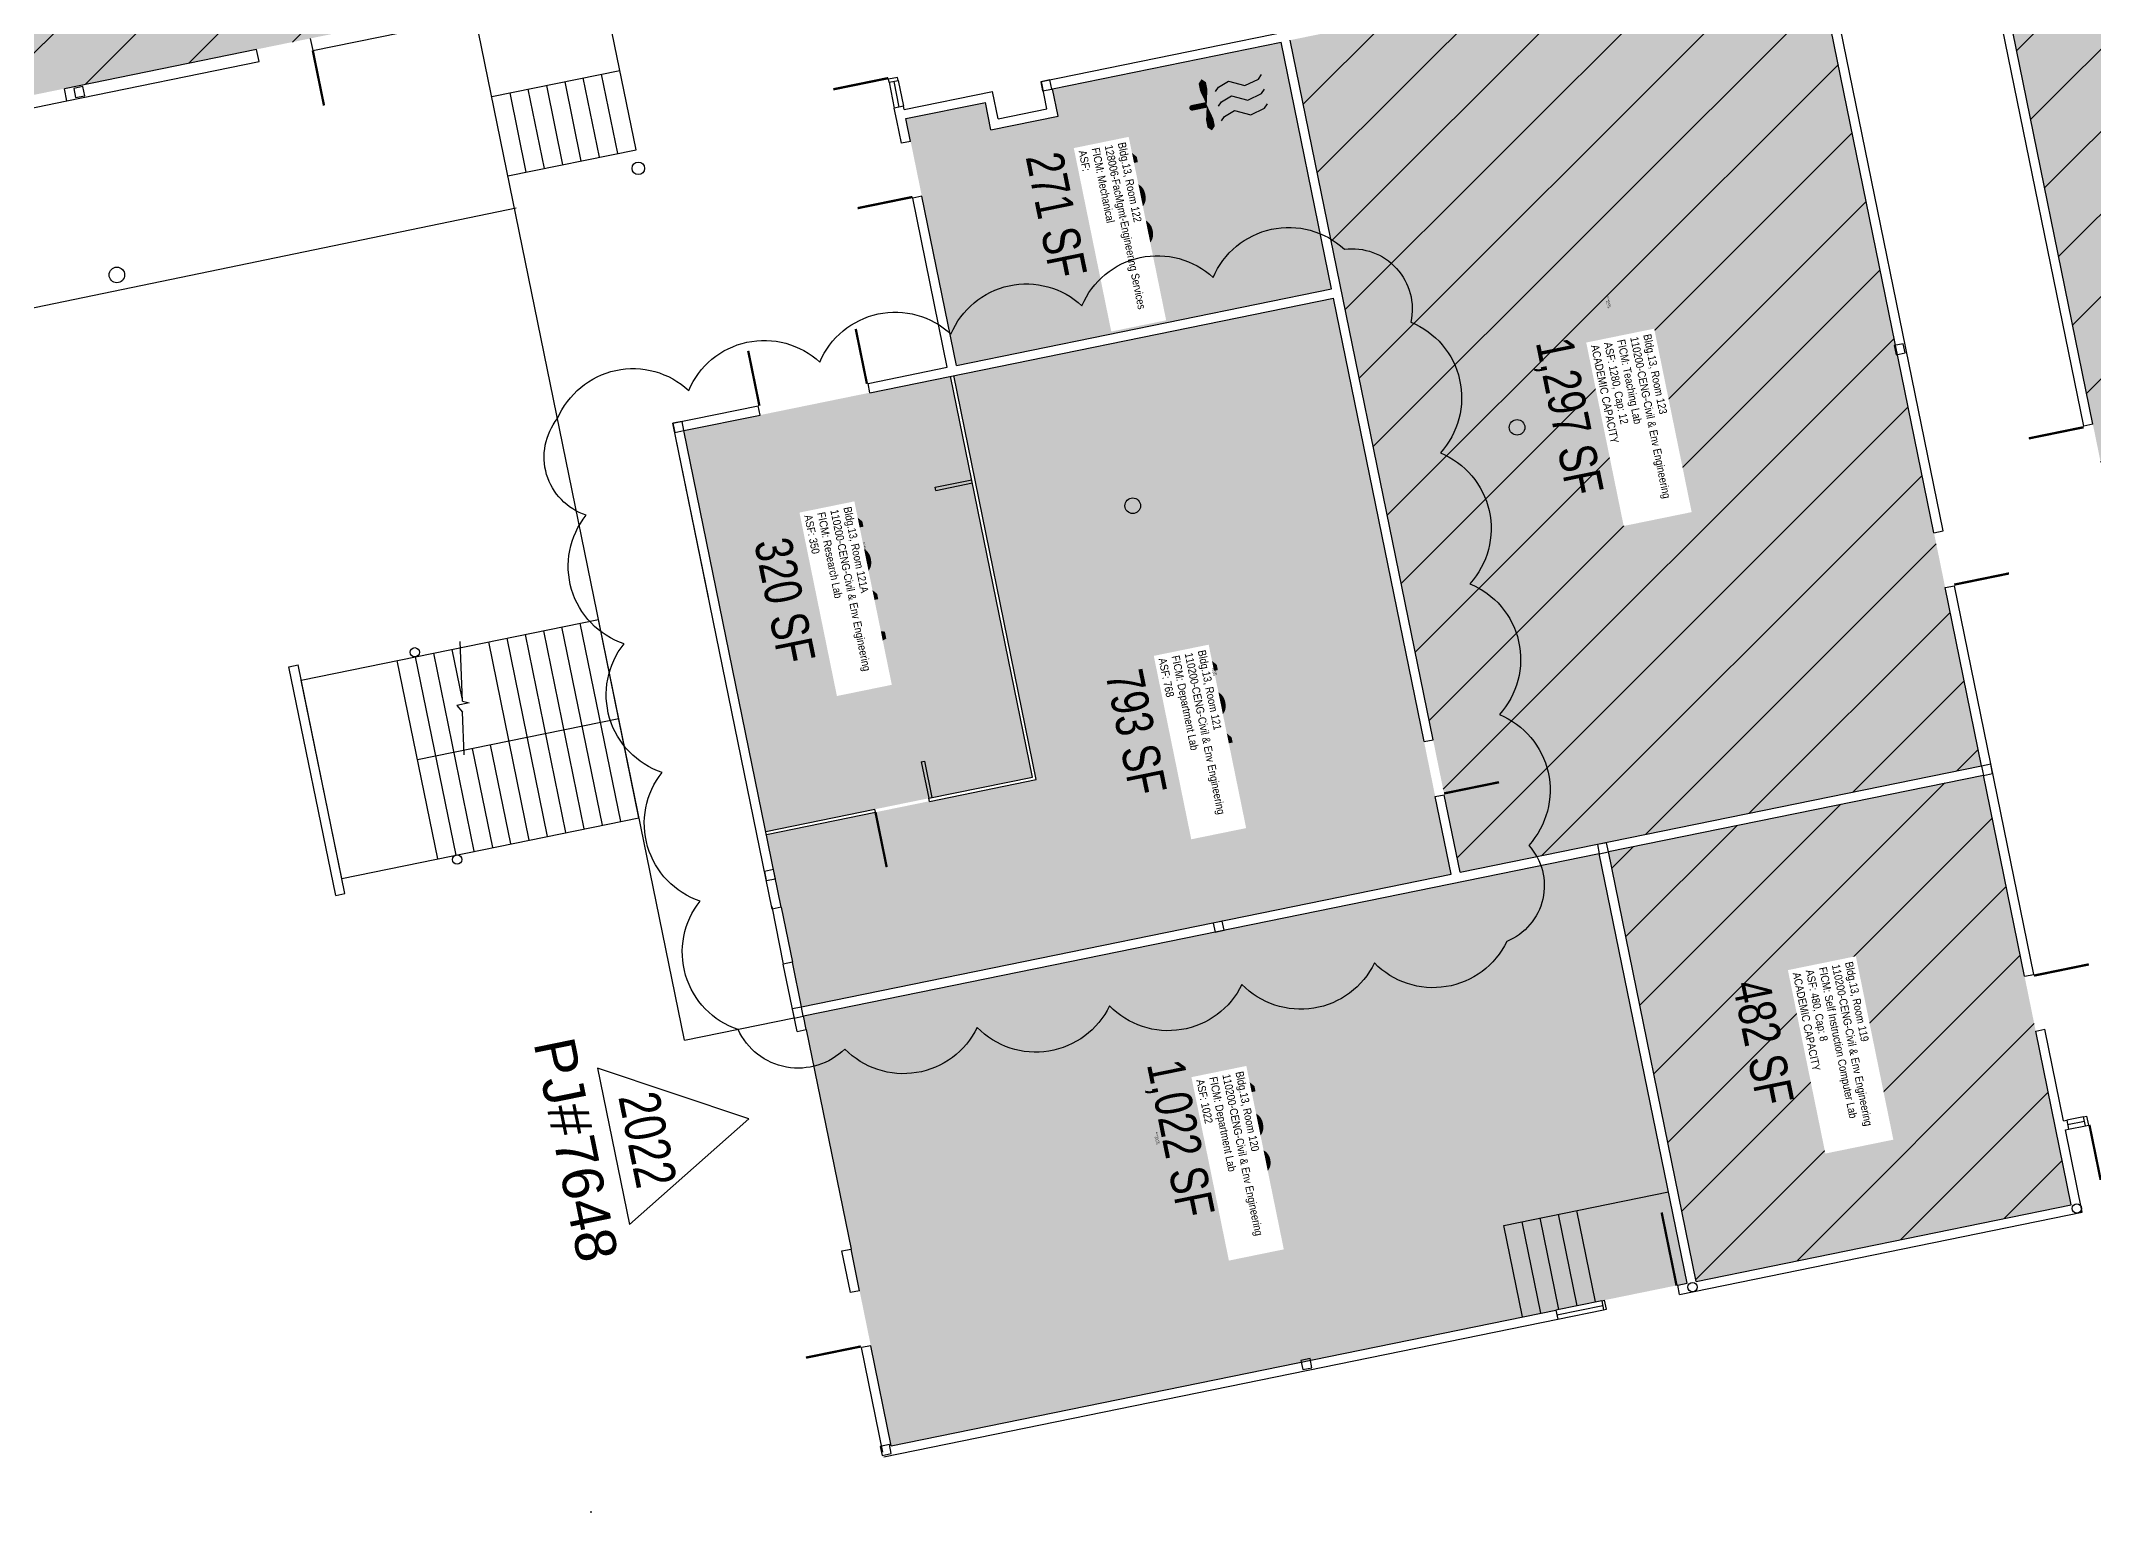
# Model space of a CAD drawing. Header units: inches. Extents: x 69195980 to 69199909, y 27677815 to 27680710.
# Drawn here: x 69197292 to 69198611, y 27677815 to 27678761 of the extents above; entities that cross this region are included whole.
import ezdxf
from ezdxf.enums import TextEntityAlignment as Align

# ---------------------------------------------------------------- set-up
doc = ezdxf.new("R2010")
doc.units = ezdxf.units.IN
doc.header["$LTSCALE"] = 100
doc.header["$MEASUREMENT"] = 0
doc.layers.get('0').update_dxf_attribs({"linetype": 'CONTINUOUS'})
for name, color, linetype in [('A-COLS', 5, 'CONTINUOUS'), ('A-DOOR', 2, 'CONTINUOUS'), ('A-FLOR', 3, 'CONTINUOUS'), ('A-GLAZ', 1, 'CONTINUOUS'), ('A-IDEN-ICON', 4, 'CONTINUOUS'), ('A-IDEN-RNUM', 7, 'CONTINUOUS'), ('A-IDEN-SNUM', 4, 'CONTINUOUS'), ('A-IDEN-VNUM', 4, 'CONTINUOUS'), ('A-SITE', 3, 'CONTINUOUS'), ('A-WALL', 5, 'CONTINUOUS'), ('AREA-TEXT', 3, 'CONTINUOUS'), ('Rooms-Capacity', 4, 'CONTINUOUS'), ('Rooms-Category-Color', 7, 'CONTINUOUS'), ('Rooms-College-Color', 7, 'CONTINUOUS'), ('Rooms-Department-Color', 7, 'CONTINUOUS'), ('Rooms-Division-Color', 7, 'CONTINUOUS'), ('Rooms-Information', 7, 'CONTINUOUS')]:
    doc.layers.add(name, color=color, linetype=linetype)
doc.layers.add('A-REV', color=1, linetype='CONTINUOUS', true_color=0xff0000)
doc.styles.add('Arial', font='arial.ttf')
doc.styles.add('CP_AREA', font='arial.ttf', dxfattribs={"height": 15})
doc.styles.add('CP_ROOMSNUMBER', font='arial.ttf', dxfattribs={"height": 1})
doc.styles.add('CP_ROOMVNUMBER', font='arial.ttf', dxfattribs={"width": 0.85, "height": 0.075})
pattern_1 = [(45, (0, 0), (-26.516504294, 26.516504294), [])]

# ---------------------------------------------------------------- blocks, each defined once
blk = doc.blocks.new('CPMECH')
for p, q in [((0.005, 0.025), (0.015, 0.035)), ((0.015, 0.035), (0.045, 0.045)), ((0.015, -0.005), (0.045, 0.005)), ((0.045, 0.045), (0.085, 0.025)), ((0.045, 0.005), (0.085, -0.015)), ((0.085, 0.025), (0.125, 0.035)), ((0.125, 0.035), (0.135, 0.045)), ((0.125, -0.005), (0.135, 0.005)), ((0.005, -0.015), (0.015, -0.005)), ((0.005, -0.055), (0.015, -0.045)), ((0.015, -0.045), (0.045, -0.035)), ((0.045, -0.035), (0.085, -0.055)), ((0.085, -0.015), (0.125, -0.005)), ((0.085, -0.055), (0.125, -0.045)), ((0.125, -0.045), (0.135, -0.035))]:
    blk.add_line(p, q)
for points in [[(-0.025, -0.005, 0, 0.02, 0), (-0.025, 0.035, 0.02, 0.02, 0), (-0.025, 0.055, 0.02, 0, 0), (-0.025, 0.065, 0, 0, 0)], [(-0.025, -0.005, 0, 0.02, 0), (-0.025, -0.045, 0.02, 0.02, 0), (-0.025, -0.065, 0.02, 0, 0), (-0.025, -0.075, 0, 0, 0)]]:
    blk.add_lwpolyline(points, format="xyseb")
at = {"const_width": 0.0075}
blk.add_lwpolyline([(-0.0682, -0.0069, 1), (-0.0618, -0.0031, 1)], format="xyb", close=True, dxfattribs=at)
at = {"const_width": 0.015}
blk.add_lwpolyline([(-0.025, -0.005), (-0.065, -0.005)], dxfattribs=at)
blk = doc.blocks.new('ProjectRev')
for p, q in [((0, 0.122), (-0.1221, -0.0895)), ((0.1221, -0.0895), (0, 0.122)), ((-0.1221, -0.0895), (0.1221, -0.0895))]:
    blk.add_line(p, q)
at = {"insert": (-0.1798, -0.1151), "char_height": 0.0625, "attachment_point": 1, "style": 'Arial'}
blk.add_mtext_dynamic_manual_height_columns('PJ#', width=0.24749, gutter_width=0.3125, heights=[0], dxfattribs=at)
at = {"style": 'Arial', "width": 0.75}
blk.add_attdef('YEAR', text='', height=0.0625, dxfattribs=at).set_placement((0, -0.0359), align=Align.MIDDLE_CENTER)
at = {"style": 'Arial'}
blk.add_attdef('PROJECT', text='', height=0.0625, dxfattribs=at).set_placement((-0.0276, -0.1151), align=Align.TOP_LEFT)

msp = doc.modelspace()

# ---------------------------------------------------------------- hatches: boundary and pattern name
at = {"layer": 'Rooms-Capacity'}
h = msp.add_hatch(dxfattribs=at)
h.set_pattern_fill('ANSI31', color=256, scale=300, style=0)
h.set_pattern_definition(pattern_1)
h.paths.add_polyline_path([(69197474, 27679441.9), (69197335.9, 27679413.7), (69197390.3, 27679147.2), (69197084.6, 27679084.8), (69197132.6, 27678849.7), (69196935.7, 27678809.5), (69196966.1, 27678660.5), (69197606.9, 27678791.4)])
h = msp.add_hatch(dxfattribs=at)
h.set_pattern_fill('ANSI31', color=256, scale=300, style=0)
h.set_pattern_definition(pattern_1)
h.paths.add_polyline_path([(69198541.5, 27678852.5), (69198970.7, 27678940.1), (69199070.6, 27678450.4), (69199034.7, 27678396), (69198650.7, 27678317.6)])
h = msp.add_hatch(dxfattribs=at)
h.set_pattern_fill('ANSI31', color=256, scale=300, style=0)
h.set_pattern_definition(pattern_1)
h.paths.add_polyline_path([(69198094.7, 27678761.3), (69198429.8, 27678829.7), (69198539, 27678294.8), (69198203.9, 27678226.4)])
h = msp.add_hatch(dxfattribs=at)
h.set_pattern_fill('ANSI31', color=256, scale=300, style=0)
h.set_pattern_definition(pattern_1)
h.paths.add_polyline_path([(69198299.2, 27678239.7), (69198540.2, 27678288.9), (69198596.6, 27678012.6), (69198355.6, 27677963.4)])
at = {"layer": 'Rooms-Category-Color', "true_color": 0xe3f498}
for points in [[(69197474, 27679441.9), (69197335.9, 27679413.7), (69197390.3, 27679147.2), (69197084.6, 27679084.8), (69197132.6, 27678849.7), (69196935.7, 27678809.5), (69196966.1, 27678660.5), (69197606.9, 27678791.4)], [(69198094.7, 27678761.3), (69198429.8, 27678829.7), (69198539, 27678294.8), (69198203.9, 27678226.4)], [(69197878.5, 27678545.7), (69198122.5, 27678595.5), (69198198.1, 27678225.2), (69197780.7, 27678140), (69197758.1, 27678250.7), (69197931.5, 27678286.1)], [(69197705.1, 27678510.3), (69197876.5, 27678545.3), (69197929.1, 27678287.6), (69197757.7, 27678252.6)], [(69198299.2, 27678239.7), (69198540.2, 27678288.9), (69198596.6, 27678012.6), (69198355.6, 27677963.4)], [(69198293.3, 27678238.5), (69197781.9, 27678134.1), (69197838.3, 27677857.8), (69198349.7, 27677962.2)]]:
    msp.add_hatch(color=61, dxfattribs=at).paths.add_polyline_path(points)
at = {"layer": 'Rooms-Category-Color', "true_color": 0xffff64}
msp.add_hatch(color=51, dxfattribs=at).paths.add_polyline_path([(69198541.5, 27678852.5), (69198970.7, 27678940.1), (69199070.6, 27678450.4), (69199034.7, 27678396), (69198650.7, 27678317.6)])
at = {"layer": 'Rooms-Category-Color', "true_color": 0xadadad}
msp.add_hatch(color=253, dxfattribs=at).paths.add_polyline_path([(69197847.8, 27678710.9), (69197898.8, 27678721.3), (69197902.4, 27678703.7), (69197945.5, 27678712.5), (69197941.9, 27678730.1), (69198088.8, 27678760.1), (69198121.3, 27678601.4), (69197880.2, 27678552.2)])
at = {"layer": 'Rooms-College-Color', "true_color": 0x99d7b2}
for points in [[(69197474, 27679441.9), (69197335.9, 27679413.7), (69197390.3, 27679147.2), (69197084.6, 27679084.8), (69197132.6, 27678849.7), (69196935.7, 27678809.5), (69196966.1, 27678660.5), (69197606.9, 27678791.4)], [(69198541.5, 27678852.5), (69198970.7, 27678940.1), (69199070.6, 27678450.4), (69199034.7, 27678396), (69198650.7, 27678317.6)], [(69198094.7, 27678761.3), (69198429.8, 27678829.7), (69198539, 27678294.8), (69198203.9, 27678226.4)], [(69197878.5, 27678545.7), (69198122.5, 27678595.5), (69198198.1, 27678225.2), (69197780.7, 27678140), (69197758.1, 27678250.7), (69197931.5, 27678286.1)], [(69197705.1, 27678510.3), (69197876.5, 27678545.3), (69197929.1, 27678287.6), (69197757.7, 27678252.6)], [(69198299.2, 27678239.7), (69198540.2, 27678288.9), (69198596.6, 27678012.6), (69198355.6, 27677963.4)], [(69198293.3, 27678238.5), (69197781.9, 27678134.1), (69197838.3, 27677857.8), (69198349.7, 27677962.2)]]:
    msp.add_hatch(color=253, dxfattribs=at).paths.add_polyline_path(points)
at = {"layer": 'Rooms-College-Color', "true_color": 0xadadad}
msp.add_hatch(color=253, dxfattribs=at).paths.add_polyline_path([(69197847.8, 27678710.9), (69197898.8, 27678721.3), (69197902.4, 27678703.7), (69197945.5, 27678712.5), (69197941.9, 27678730.1), (69198088.8, 27678760.1), (69198121.3, 27678601.4), (69197880.2, 27678552.2)])
at = {"layer": 'Rooms-Department-Color', "true_color": 0x99d7b2}
for points in [[(69197474, 27679441.9), (69197335.9, 27679413.7), (69197390.3, 27679147.2), (69197084.6, 27679084.8), (69197132.6, 27678849.7), (69196935.7, 27678809.5), (69196966.1, 27678660.5), (69197606.9, 27678791.4)], [(69198541.5, 27678852.5), (69198970.7, 27678940.1), (69199070.6, 27678450.4), (69199034.7, 27678396), (69198650.7, 27678317.6)], [(69198094.7, 27678761.3), (69198429.8, 27678829.7), (69198539, 27678294.8), (69198203.9, 27678226.4)], [(69197878.5, 27678545.7), (69198122.5, 27678595.5), (69198198.1, 27678225.2), (69197780.7, 27678140), (69197758.1, 27678250.7), (69197931.5, 27678286.1)], [(69197705.1, 27678510.3), (69197876.5, 27678545.3), (69197929.1, 27678287.6), (69197757.7, 27678252.6)], [(69198299.2, 27678239.7), (69198540.2, 27678288.9), (69198596.6, 27678012.6), (69198355.6, 27677963.4)], [(69198293.3, 27678238.5), (69197781.9, 27678134.1), (69197838.3, 27677857.8), (69198349.7, 27677962.2)]]:
    msp.add_hatch(color=253, dxfattribs=at).paths.add_polyline_path(points)
at = {"layer": 'Rooms-Department-Color', "true_color": 0xacacac}
msp.add_hatch(color=253, dxfattribs=at).paths.add_polyline_path([(69197847.8, 27678710.9), (69197898.8, 27678721.3), (69197902.4, 27678703.7), (69197945.5, 27678712.5), (69197941.9, 27678730.1), (69198088.8, 27678760.1), (69198121.3, 27678601.4), (69197880.2, 27678552.2)])
at = {"layer": 'Rooms-Division-Color', "true_color": 0x99d7b2}
for points in [[(69197474, 27679441.9), (69197335.9, 27679413.7), (69197390.3, 27679147.2), (69197084.6, 27679084.8), (69197132.6, 27678849.7), (69196935.7, 27678809.5), (69196966.1, 27678660.5), (69197606.9, 27678791.4)], [(69198541.5, 27678852.5), (69198970.7, 27678940.1), (69199070.6, 27678450.4), (69199034.7, 27678396), (69198650.7, 27678317.6)], [(69198094.7, 27678761.3), (69198429.8, 27678829.7), (69198539, 27678294.8), (69198203.9, 27678226.4)], [(69197878.5, 27678545.7), (69198122.5, 27678595.5), (69198198.1, 27678225.2), (69197780.7, 27678140), (69197758.1, 27678250.7), (69197931.5, 27678286.1)], [(69197705.1, 27678510.3), (69197876.5, 27678545.3), (69197929.1, 27678287.6), (69197757.7, 27678252.6)], [(69198299.2, 27678239.7), (69198540.2, 27678288.9), (69198596.6, 27678012.6), (69198355.6, 27677963.4)], [(69198293.3, 27678238.5), (69197781.9, 27678134.1), (69197838.3, 27677857.8), (69198349.7, 27677962.2)]]:
    msp.add_hatch(color=253, dxfattribs=at).paths.add_polyline_path(points)
at = {"layer": 'Rooms-Division-Color', "true_color": 0xadadad}
msp.add_hatch(color=253, dxfattribs=at).paths.add_polyline_path([(69197847.8, 27678710.9), (69197898.8, 27678721.3), (69197902.4, 27678703.7), (69197945.5, 27678712.5), (69197941.9, 27678730.1), (69198088.8, 27678760.1), (69198121.3, 27678601.4), (69197880.2, 27678552.2)])

# ---------------------------------------------------------------- linework, layer by layer
at = {"layer": 'A-COLS'}
for points in [[(69197934.4, 27678734.5), (69197935.6, 27678728.7), (69197941.5, 27678729.9), (69197940.3, 27678735.7)], [(69197313, 27678730.3), (69197314.2, 27678724.4), (69197320.1, 27678725.6), (69197318.9, 27678731.5)], [(69198482.8, 27678565), (69198484, 27678559.1), (69198489.9, 27678560.3), (69198488.7, 27678566.2)], [(69197698, 27678515), (69197699.2, 27678509.1), (69197705.1, 27678510.3), (69197703.9, 27678516.2)], [(69198539, 27678294.6), (69198540.2, 27678288.7), (69198546.1, 27678289.9), (69198544.9, 27678295.8)], [(69198292.1, 27678244.2), (69198293.3, 27678238.3), (69198299.2, 27678239.5), (69198298, 27678245.4)], [(69197756.8, 27678226.9), (69197758, 27678221.1), (69197763.9, 27678222.3), (69197762.7, 27678228.1)], [(69198045.2, 27678193.8), (69198046.4, 27678187.9), (69198052.2, 27678189.1), (69198051, 27678195)], [(69197774.7, 27678138.6), (69197775.9, 27678132.7), (69197781.8, 27678133.9), (69197780.6, 27678139.8)], [(69198101.6, 27677912.6), (69198102.8, 27677906.7), (69198108.7, 27677907.9), (69198107.5, 27677913.8)], [(69197831.2, 27677857.4), (69197832.4, 27677851.5), (69197838.3, 27677852.7), (69197837.1, 27677858.6)]]:
    msp.add_lwpolyline(points, close=True, dxfattribs=at)
for centre, radius in [((69197675.8, 27678678.9), 4), ((69197340.7, 27678610.4), 5), ((69198240.5, 27678512.4), 5), ((69197993.5, 27678462), 5), ((69197532.1, 27678367.8), 3), ((69197559.3, 27678234.6), 3), ((69198600.2, 27678010.3), 3), ((69198353.3, 27677959.8), 3)]:
    msp.add_circle(centre, radius, dxfattribs=at)
at = {"layer": 'A-DOOR'}
for p, q in [((69197214.6, 27678703.1), (69197308.6, 27678722.3)), ((69197783.7, 27678125.3), (69197812.5, 27677984.2))]:
    msp.add_line(p, q, dxfattribs=at)
for points in [[(69197836.4, 27678736.9, 1.5, 1.5, 0), (69197801.1, 27678729.7, 0, 0, 0), (69197801, 27678730.4, 0, 0, -0.414214), (69197830.8, 27678771.7, 0, 0, -0.414214)], [(69197466.6, 27678754.6, 1.5, 1.5, 0), (69197473.8, 27678719.3, 0, 0, 0), (69197473.1, 27678719.1, 0, 0, -0.414214), (69197431.8, 27678749, 0, 0, -0.414214)], [(69197852, 27678660.5, 1.5, 1.5, 0), (69197816.7, 27678653.3, 0, 0, 0), (69197816.6, 27678654, 0, 0, -0.414214), (69197846.4, 27678695.3, 0, 0, -0.414214)], [(69197822.7, 27678540.4, 1.5, 1.5, 0), (69197815.5, 27678575.7, 0, 0, 0), (69197814.7, 27678575.6, 0, 0, 0.414214), (69197788.4, 27678531.9, 0, 0, 0.414214)], [(69197753.6, 27678526.3, 1.5, 1.5, 0), (69197746.4, 27678561.6, 0, 0, 0), (69197747.1, 27678561.8, 0, 0, -0.414214), (69197788.4, 27678531.9, 0, 0, -0.414214)], [(69198604.6, 27678512.5, 1.5, 1.5, 0), (69198569.3, 27678505.3, 0, 0, 0), (69198569.5, 27678504.5, 0, 0, 0.414214), (69198613.1, 27678478.2, 0, 0, 0.414214)], [(69198521.4, 27678411.3, 1.5, 1.5, 0), (69198556.6, 27678418.5, 0, 0, 0), (69198556.5, 27678419.3, 0, 0, 0.414214), (69198512.8, 27678445.6, 0, 0, 0.414214)], [(69198193.6, 27678277.1, 1.5, 1.5, 0), (69198228.9, 27678284.3, 0, 0, 0), (69198228.7, 27678285, 0, 0, 0.414214), (69198185.1, 27678311.3, 0, 0, 0.414214)], [(69197828.2, 27678265, 1.5, 1.5, 0), (69197835.4, 27678229.7, 0, 0, 0), (69197836.2, 27678229.9, 0, 0, 0.414214), (69197862.5, 27678273.5, 0, 0, 0.414214)], [(69198572.7, 27678160, 1.5, 1.5, 0), (69198607.9, 27678167.2, 0, 0, 0), (69198608.1, 27678166.5, 0, 0, -0.414214), (69198578.2, 27678125.2, 0, 0, -0.414214)], [(69198608.3, 27678064, 1.5, 1.5, 0), (69198615.5, 27678028.7, 0, 0, 0), (69198616.3, 27678028.8, 0, 0, 0.414214), (69198642.6, 27678072.5, 0, 0, 0.414214)], [(69198343, 27677960.7, 1.5, 1.5, 0), (69198333.4, 27678007.7, 0, 0, 0), (69198334.1, 27678007.9, 0, 0, 0.414214), (69198296.7, 27677951.3, 0, 0, 0.414214)], [(69197818.8, 27677921.6, 1.5, 1.5, 0), (69197783.5, 27677914.4, 0, 0, 0), (69197783.3, 27677915.1, 0, 0, -0.414214), (69197813.2, 27677956.4, 0, 0, -0.414214)]]:
    msp.add_lwpolyline(points, format="xyseb", dxfattribs=at)
at = {"layer": 'A-FLOR'}
for p, q in [((69197459.2, 27678349.9), (69197650.2, 27678388.9)), ((69197629.2, 27678251.9), (69197603.2, 27678379.3)), ((69197641, 27678254.3), (69197615, 27678381.7)), ((69197652.7, 27678256.7), (69197626.7, 27678384.1)), ((69197664.5, 27678259.1), (69197638.5, 27678386.5)), ((69197676.2, 27678261.5), (69197650.2, 27678388.9)), ((69197570.4, 27678239.9), (69197544.4, 27678367.3)), ((69197562.6, 27678338.3), (69197556.2, 27678369.7)), ((69197562.7, 27678336.3), (69197561.3, 27678374.8)), ((69197605.7, 27678247.1), (69197579.7, 27678374.5)), ((69197617.5, 27678249.5), (69197591.5, 27678376.9)), ((69197546.9, 27678235.1), (69197520.9, 27678362.5)), ((69197558.7, 27678237.5), (69197532.7, 27678364.9)), ((69197567.1, 27678335.4), (69197559.1, 27678333.7)), ((69197559.1, 27678333.7), (69197562.9, 27678329.3)), ((69197562.7, 27678336.3), (69197567.1, 27678335.4)), ((69197563.9, 27678301.9), (69197562.9, 27678329.3)), ((69197533.9, 27678298.8), (69197663.2, 27678325.2)), ((69197582.2, 27678242.3), (69197569.2, 27678306)), ((69197593.9, 27678244.7), (69197580.9, 27678308.4)), ((69197485.2, 27678222.5), (69197676.2, 27678261.5)), ((69198231.9, 27677999.4), (69198337.7, 27678021)), ((69198243.9, 27677940.6), (69198231.9, 27677999.4)), ((69198255.7, 27677943), (69198243.7, 27678001.8)), ((69198267.4, 27677945.4), (69198255.4, 27678004.2)), ((69198279.2, 27677947.8), (69198267.2, 27678006.6)), ((69198290.9, 27677950.2), (69198278.9, 27678009))]:
    msp.add_line(p, q, dxfattribs=at)
at = {"layer": 'A-GLAZ'}
for p, q in [((69197842.8, 27678735.4), (69197846.2, 27678718.8)), ((69197836.9, 27678734.2), (69197840.3, 27678717.6)), ((69197839.9, 27678734.8), (69197843.3, 27678718.2)), ((69198604.5, 27678069.3), (69198593.7, 27678067.1)), ((69198594.3, 27678064.2), (69198605.1, 27678066.4)), ((69198594.9, 27678061.2), (69198605.7, 27678063.4)), ((69198294.9, 27677951), (69198265.5, 27677945)), ((69198266.1, 27677942), (69198295.5, 27677948)), ((69198266.7, 27677939.1), (69198296.1, 27677945.1))]:
    msp.add_line(p, q, dxfattribs=at)
at = {"layer": 'A-SITE'}
for p, q in [((69197674.3, 27678690.8), (69197653.5, 27678792.7)), ((69197705.4, 27678118.5), (69197571.2, 27678775.9)), ((69197581.6, 27678725), (69197663.9, 27678741.8)), ((69197650.8, 27678686), (69197640.4, 27678737)), ((69197662.6, 27678688.4), (69197652.2, 27678739.4)), ((69197603.8, 27678676.4), (69197593.4, 27678727.4)), ((69197615.5, 27678678.8), (69197605.1, 27678729.8)), ((69197627.3, 27678681.2), (69197616.9, 27678732.2)), ((69197639.1, 27678683.6), (69197628.7, 27678734.6)), ((69197592, 27678674), (69197674.3, 27678690.8)), ((69196583.7, 27678443.7), (69197597.2, 27678653.6)), ((69197485.2, 27678222.5), (69197459.2, 27678349.9)), ((69197705.4, 27678118.5), (69197776, 27678132.9))]:
    msp.add_line(p, q, dxfattribs=at)
at = {"layer": 'A-WALL'}
for p, q in [((69198604.7, 27678513.2), (69198534.4, 27678857.2)), ((69198610.5, 27678514.4), (69198541.5, 27678852.5)), ((69198508.4, 27678444.7), (69198429.8, 27678829.7)), ((69198514.3, 27678445.9), (69198434.5, 27678836.8)), ((69197466.6, 27678754.6), (69197818.1, 27678826.3)), ((69197934.8, 27678734.8), (69198272.8, 27678803.8)), ((69197465, 27678762.4), (69197466.6, 27678754.6)), ((69197430.5, 27678755.3), (69197307, 27678730.1)), ((69197432.1, 27678747.5), (69197430.5, 27678755.3)), ((69197941.9, 27678730.1), (69198088.8, 27678760.1)), ((69198121.3, 27678601.4), (69198088.8, 27678760.1)), ((69198186.5, 27678311.6), (69198094.7, 27678761.3)), ((69197308.6, 27678722.3), (69197432.1, 27678747.5)), ((69197842.4, 27678737.4), (69197836.5, 27678736.2)), ((69197836.9, 27678734.2), (69197836.5, 27678736.2)), ((69197836.9, 27678734.2), (69197842.8, 27678735.4)), ((69197842.8, 27678735.4), (69197842.4, 27678737.4)), ((69197308.6, 27678722.3), (69197307, 27678730.1)), ((69197846.6, 27678716.8), (69197903.4, 27678728.4)), ((69197907, 27678710.8), (69197903.4, 27678728.4)), ((69197938.4, 27678717.2), (69197934.8, 27678734.8)), ((69197945.5, 27678712.5), (69197941.9, 27678730.1)), ((69197846.2, 27678718.8), (69197840.3, 27678717.6)), ((69197841.9, 27678709.7), (69197840.3, 27678717.6)), ((69197844.9, 27678695), (69197841.9, 27678709.7)), ((69197846.6, 27678716.8), (69197846.2, 27678718.8)), ((69197847.8, 27678710.9), (69197898.8, 27678721.3)), ((69197850.8, 27678696.2), (69197847.8, 27678710.9)), ((69197902.4, 27678703.7), (69197898.8, 27678721.3)), ((69197902.4, 27678703.7), (69197945.5, 27678712.5)), ((69197907, 27678710.8), (69197938.4, 27678717.2)), ((69197850.8, 27678696.2), (69197844.9, 27678695)), ((69197858, 27678661), (69197852.1, 27678659.8)), ((69197874.3, 27678551), (69197852.1, 27678659.8)), ((69197880.2, 27678552.2), (69197858, 27678661)), ((69197824.6, 27678534.7), (69198122.5, 27678595.5)), ((69197824.6, 27678534.7), (69198122.5, 27678595.5)), ((69197880.2, 27678552.2), (69198121.3, 27678601.4)), ((69198180.7, 27678310.4), (69198122.5, 27678595.5)), ((69197823.4, 27678540.6), (69197874.3, 27678551)), ((69197824.6, 27678534.7), (69197823.4, 27678540.6)), ((69197929.1, 27678287.6), (69197876.5, 27678545.3)), ((69197931.5, 27678286.1), (69197878.5, 27678545.7)), ((69197698, 27678515), (69197752.9, 27678526.2)), ((69197754.1, 27678520.3), (69197752.9, 27678526.2)), ((69197720.8, 27678403.3), (69197698, 27678515)), ((69197761.7, 27678202.7), (69197698, 27678515)), ((69197705.1, 27678510.3), (69197754.1, 27678520.3)), ((69198610.5, 27678514.4), (69198604.7, 27678513.2)), ((69197767.6, 27678203.9), (69197705.1, 27678510.3)), ((69197866.6, 27678473.9), (69197890.1, 27678478.7)), ((69197867, 27678471.9), (69197866.6, 27678473.9)), ((69197867, 27678471.9), (69197890.5, 27678476.7)), ((69198508.4, 27678444.7), (69198514.3, 27678445.9)), ((69198515.6, 27678409.4), (69198521.5, 27678410.6)), ((69198539, 27678294.8), (69198515.6, 27678409.4)), ((69198572.5, 27678160.8), (69198521.5, 27678410.6)), ((69197451.3, 27678358.5), (69197457.2, 27678359.7)), ((69197481.3, 27678211.5), (69197451.3, 27678358.5)), ((69197487.2, 27678212.7), (69197457.2, 27678359.7)), ((69198180.7, 27678310.4), (69198186.5, 27678311.6)), ((69197857.6, 27678297.5), (69197859.6, 27678297.9)), ((69197857.6, 27678297.5), (69197862.4, 27678274)), ((69197859.6, 27678297.9), (69197864.4, 27678274.4)), ((69197862.4, 27678274), (69197929.1, 27678287.6)), ((69198203.9, 27678226.4), (69198539, 27678294.8)), ((69198299.2, 27678239.7), (69198540.2, 27678288.9)), ((69198566.6, 27678159.6), (69198540.2, 27678288.9)), ((69197862.8, 27678272), (69197931.5, 27678286.1)), ((69198187.9, 27678275.1), (69198193.7, 27678276.3)), ((69198198.1, 27678225.2), (69198187.9, 27678275.1)), ((69198203.9, 27678226.4), (69198193.7, 27678276.3)), ((69197757.7, 27678252.6), (69197827.8, 27678267)), ((69197758.1, 27678250.7), (69197828.2, 27678265)), ((69197781.9, 27678134.1), (69198293.3, 27678238.5)), ((69198349.7, 27677962.2), (69198293.3, 27678238.5)), ((69198355.6, 27677963.4), (69198299.2, 27678239.7)), ((69197780.7, 27678140), (69198198.1, 27678225.2)), ((69197481.3, 27678211.5), (69197487.2, 27678212.7)), ((69197767.6, 27678203.9), (69197761.7, 27678202.7)), ((69197774.8, 27678168.6), (69197768.9, 27678167.4)), ((69197780.7, 27678140), (69197774.8, 27678168.6)), ((69197777.8, 27678124.1), (69197768.9, 27678167.4)), ((69198566.6, 27678159.6), (69198572.5, 27678160.8)), ((69197783.7, 27678125.3), (69197781.9, 27678134.1)), ((69197777.8, 27678124.1), (69197783.7, 27678125.3)), ((69198573.8, 27678124.3), (69198579.7, 27678125.5)), ((69198596.6, 27678012.6), (69198573.8, 27678124.3)), ((69198591.7, 27678066.7), (69198579.7, 27678125.5)), ((69198591.7, 27678066.7), (69198593.7, 27678067.1)), ((69198593.7, 27678067.1), (69198594.9, 27678061.2)), ((69198604.5, 27678069.3), (69198606.4, 27678069.7)), ((69198605.7, 27678063.4), (69198604.5, 27678069.3)), ((69198605.7, 27678063.4), (69198607.6, 27678063.8)), ((69198606.4, 27678069.7), (69198607.6, 27678063.8)), ((69198592.9, 27678060.8), (69198594.9, 27678061.2)), ((69198603.7, 27678007.9), (69198592.9, 27678060.8)), ((69198355.6, 27677963.4), (69198596.6, 27678012.6)), ((69198344.9, 27677955.1), (69198603.7, 27678007.9)), ((69197806.6, 27677983), (69197812.5, 27677984.2)), ((69197817.9, 27677957.4), (69197812.5, 27677984.2)), ((69197812.1, 27677956.2), (69197806.6, 27677983)), ((69197817.9, 27677957.4), (69197812.1, 27677956.2)), ((69198343.7, 27677961), (69198349.7, 27677962.2)), ((69198344.9, 27677955.1), (69198343.7, 27677961)), ((69197838.3, 27677857.8), (69198265.5, 27677945)), ((69198265.5, 27677945), (69198266.7, 27677939.1)), ((69198294.9, 27677951), (69198296.7, 27677951.4)), ((69198294.9, 27677951), (69198296.1, 27677945.1)), ((69198296.1, 27677945.1), (69198297.9, 27677945.5)), ((69198297.9, 27677945.5), (69198296.7, 27677951.4)), ((69197833.6, 27677850.7), (69198266.7, 27677939.1)), ((69197825.1, 27677922.1), (69197819.3, 27677920.9)), ((69197833, 27677853.6), (69197819.3, 27677920.9)), ((69197838.3, 27677857.8), (69197825.1, 27677922.1)), ((69197644.9, 27677815.2), (69197645.9, 27677815.4)), ((69197644.9, 27677815.2), (69197645.9, 27677815.4))]:
    msp.add_line(p, q, dxfattribs=at)
for points in [[(69197862.8, 27678272), (69197862.4, 27678274)], [(69197828.2, 27678265), (69197827.8, 27678267)], [(69197767.6, 27678203.9), (69197774.8, 27678168.6)]]:
    msp.add_lwpolyline(points, dxfattribs=at)
at = {"layer": 'A-WALL', "elevation": 298}
msp.add_lwpolyline([(69197761.5, 27678204.4), (69197768.9, 27678167.4)], dxfattribs=at)

# ---------------------------------------------------------------- block references
at = {"layer": 'A-IDEN-ICON', "xscale": 240, "yscale": 240, "zscale": 240, "rotation": 11.53831878583142}
msp.add_blockref('CPMECH', (69198046.7, 27678722.1), dxfattribs=at)
at = {"layer": 'A-REV', "xscale": 420, "yscale": 420, "zscale": 420, "rotation": 281.5400000000001}
msp.add_blockref('ProjectRev', (69197696.6, 27678057.7), dxfattribs=at).add_auto_attribs({'PROJECT': '7648', 'YEAR': '2022'})

# ---------------------------------------------------------------- texts
at = {"layer": 'A-IDEN-RNUM', "style": 'CP_ROOMSNUMBER', "width": 0.85}
for s, p in [('0122-00', (69197987, 27678659.8)), ('0123-00', (69198297.7, 27678593.6)), ('0121-A0', (69197808.2, 27678430)), ('0121-00', (69198044.4, 27678357.4)), ('0119-00', (69198438.7, 27678144.3)), ('0120-00', (69198007.6, 27678056.3))]:
    msp.add_text(s, height=1, rotation=281.54, dxfattribs=at).set_placement(p)
at = {"layer": 'A-IDEN-SNUM', "style": 'CP_ROOMSNUMBER', "width": 0.85}
for s, p in [('0130012200', (69197987.6, 27678662.9)), ('0130012300', (69198298.3, 27678596.7)), ('01300121A0', (69197820.2, 27678438.6)), ('0130012100', (69198045.1, 27678360.4)), ('0130011900', (69198439.4, 27678147.4)), ('0130012000', (69198008.3, 27678059.4))]:
    msp.add_text(s, height=1, rotation=281.54, dxfattribs=at).set_placement(p)
at = {"layer": 'A-IDEN-VNUM', "style": 'CP_ROOMVNUMBER', "width": 0.85}
for s, p in [('122', (69197983.4, 27678658.6)), ('123', (69198312.7, 27678533.6)), ('121A', (69197809.9, 27678410.3)), ('121', (69198034.8, 27678332.1)), ('119', (69198442.3, 27678130.2)), ('120', (69198059, 27678061.3))]:
    msp.add_text(s, height=36, rotation=281.5383, dxfattribs=at).set_placement(p, align=Align.MIDDLE_CENTER)
at = {"layer": 'AREA-TEXT', "style": 'CP_AREA', "width": 0.75}
for s, p in [('271 SF', (69197944.5, 27678648.9)), ('1,297 SF', (69198274.4, 27678519.4)), ('320 SF', (69197770, 27678401.1, 298)), ('793 SF', (69197995.8, 27678316.4)), ('482 SF', (69198398.8, 27678117.1)), ('1,022 SF', (69198024.5, 27678055.3))]:
    msp.add_text(s, height=24, rotation=281.5383, dxfattribs=at).set_placement(p, align=Align.MIDDLE_CENTER)

# ---------------------------------------------------------------- next in the draw order: texts
at = {"layer": 'Rooms-Information', "width": 115.2, "attachment_point": 7, "rotation": 281.5383, "style": 'CP_ROOMVNUMBER', "bg_fill": 3, "box_fill_scale": 1.5, "bg_fill_color": 256, "bg_fill_true_color": 13158600, "bg_fill_transparency": 0}
for s, insert, char_height in [('Bldg.13, Room 122^M^J128006-FacMgmt-Engineering Services^M^JFICM: Mechanical^M^JASF: ', (69197958.6, 27678689.9), 5.143), ('Bldg.13, Room 123^M^J110200-CENG-Civil & Env Engineering^M^JFICM: Teaching Lab^M^JASF: 1280, Cap: 12^M^JACADEMIC CAPACITY', (69198287.9, 27678564.9), 5.1429), ('Bldg.13, Room 121A^M^J110200-CENG-Civil & Env Engineering^M^JFICM: Research Lab^M^JASF: 350', (69197782.3, 27678455.6), 5.143), ('Bldg.13, Room 121^M^J110200-CENG-Civil & Env Engineering^M^JFICM: Department Lab^M^JASF: 768', (69198010, 27678363.5), 5.143), ('Bldg.13, Room 119^M^J110200-CENG-Civil & Env Engineering^M^JFICM: Self Instruction Computer Lab^M^JASF: 480, Cap: 8^M^JACADEMIC CAPACITY', (69198417.5, 27678161.5), 5.1429), ('Bldg.13, Room 120^M^J110200-CENG-Civil & Env Engineering^M^JFICM: Department Lab^M^JASF: 1022', (69198034.2, 27678092.7), 5.143)]:
    msp.add_mtext(s, dxfattribs=dict(at, insert=insert, char_height=char_height))

# ---------------------------------------------------------------- next in the draw order: linework, layer by layer
at = {"layer": 'A-REV'}
msp.add_lwpolyline([(69197623.9, 27678518, -0.520567), (69197708.2, 27678536.1, -0.520567), (69197792.4, 27678554.3, -0.520567), (69197876.7, 27678572.4, -0.520567), (69197960.9, 27678590.6, -0.520567), (69198045.2, 27678608.7, -0.520567), (69198129.5, 27678626.9, -0.520567), (69198172.2, 27678580.1, -0.520567), (69198191.2, 27678496, -0.520567), (69198210.1, 27678411.9, -0.520567), (69198229.1, 27678327.8, -0.520567), (69198248, 27678243.7, -0.520567), (69198233.9, 27678182, -0.520567), (69198148.8, 27678168.1, -0.520567), (69198063.7, 27678154.3, -0.520567), (69197978.6, 27678140.5, -0.520567), (69197893.5, 27678126.7, -0.520567), (69197808.5, 27678112.8, -0.520567), (69197739.9, 27678125.3, -0.520567), (69197715.5, 27678207.9, -0.520567), (69197691.1, 27678290.6, -0.520567), (69197666.6, 27678373.3, -0.520567), (69197642.2, 27678455.9, -0.520567)], format="xyb", close=True, dxfattribs=at)

doc.saveas('drawing.dxf')
